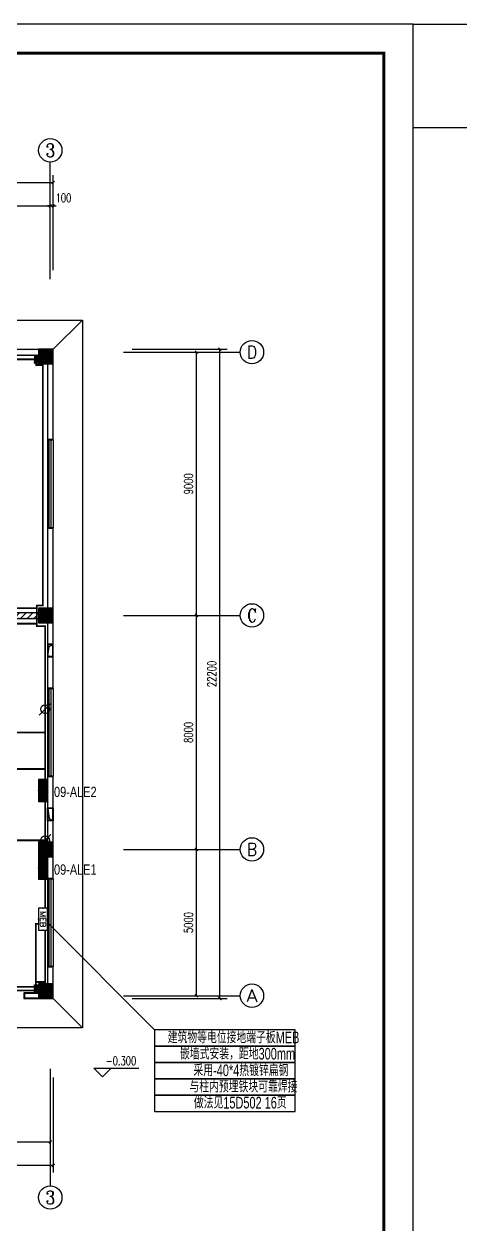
# Model space of a CAD drawing. Extents: x 5211311 to 5622788, y -441754 to -251897.
# Drawn here: x 5403287 to 5418205, y -406172 to -365114 of the extents above; entities that cross this region are included whole.
import ezdxf
from ezdxf.enums import TextEntityAlignment as Align

# ---------------------------------------------------------------- set-up
doc = ezdxf.new("R2010")
doc.units = 0
doc.header["$LTSCALE"] = 1000
doc.header["$MEASUREMENT"] = 0
doc.layers.get('0').update_dxf_attribs({"linetype": 'CONTINUOUS'})
doc.layers.get('Defpoints').update_dxf_attribs({"linetype": 'CONTINUOUS'})
doc.layers.add('_0', color=7, linetype='CONTINUOUS', lineweight=25)
for name, color, linetype in [('AXIS_TEXT', 7, 'CONTINUOUS'), ('EQUIP-箱柜', 3, 'CONTINUOUS'), ('PUB_HATCH', 8, 'CONTINUOUS'), ('PUB_TITLE', 4, 'CONTINUOUS'), ('SIG_TEXT', 7, 'CONTINUOUS'), ('TERM', 2, 'CONTINUOUS'), ('WIRE-接地', 4, 'CONTINUOUS'), ('建筑底图', 251, 'CONTINUOUS'), ('电气', 3, 'CONTINUOUS'), ('电气文字', 7, 'CONTINUOUS')]:
    doc.layers.add(name, color=color, linetype=linetype)
doc.styles.add('_TCH_AXIS', font='COMPLEX', dxfattribs={"bigfont": 'GBCBIG'})
doc.styles.add('_TCH_DIM', font='SIMPLEX', dxfattribs={"bigfont": 'GBCBIG'})
doc.styles.add('_TCH_DIM_T3', font='SIMPLEX', dxfattribs={"width": 0.705882, "bigfont": 'GBCBIG'})
doc.styles.add('_TEL_DIM', font='SIMPLEX', dxfattribs={"width": 0.8, "height": 3.5, "bigfont": 'HZTXT'})
doc.styles.add('COMPLEX', font='COMPLEX')
doc.styles.add('SCEI', font='hdtxt.shx', dxfattribs={"width": 0.8, "height": 400, "bigfont": 'hdhztxt.shx'})
doc.styles.add('TG_LINETYPE', font='SIMPLEX', dxfattribs={"width": 0.8, "height": 3, "bigfont": 'HZTXT'})
doc.linetypes.add('TG_接地', pattern='A,0.75,0,["/",TG_LINETYPE,S=0.05,R=-8.594367,X=-0.1,Y=-0.045],0.65,-0.13,0.13,-0.13', length=2)
doc.dimstyles.new('_TCH_ARCH&&100', dxfattribs={"dimtxt": 297.5, "dimasz": 100, "dimexe": 250, "dimexo": 300, "dimgap": 126.25, "dimtad": 1, "dimdec": 0, "dimzin": 0, "dimdsep": 46, "dimtxsty": '_TCH_DIM_T3', "dimblk": 'ARCHTICK', "dimcen": 0.09, "dimclrt": 7, "dimazin": 2, "dimtfac": 1, "dimtdec": 0, "dimtix": 1, "dimtmove": 2, "dimatfit": 3, "dimfxl": 0, "dimtolj": 1, "dimtzin": 0, "dimarcsym": 0})
pattern_1 = [(135, (4807907.227, -4735778.022), (-11.22532015, -11.22532015), [])]

# ---------------------------------------------------------------- blocks, each defined once
blk = doc.blocks.new('$TCHSYS$WIN2D')
for p, q in [((-0.5, 0.5), (0.5, 0.5)), ((-0.5, 0.5), (-0.5, -0.5)), ((0.5, 0.5), (0.5, -0.5)), ((0.5, 0.167), (-0.5, 0.167)), ((0.5, -0.167), (-0.5, -0.167)), ((-0.5, -0.5), (0.5, -0.5))]:
    blk.add_line(p, q)
blk = doc.blocks.new('_FZH')
blk.add_lwpolyline([(-0.5, -0.5), (0.5, -0.5), (0.5, 0.5), (-0.5, 0.5)], close=True)
at = {"layer": 'PUB_HATCH'}
blk.add_solid([(-0.5, -0.5), (0.5, -0.5), (-0.5, 0.5), (0.5, 0.5)], dxfattribs=at)
blk = doc.blocks.new('_ArchTick')
at = {"color": 0, "linetype": 'ByBlock', "const_width": 0.4}
blk.add_lwpolyline([(-0.5, -0.5), (0.5, 0.5)], dxfattribs=at)
blk = doc.blocks.new('*D84')
at = {"layer": 'Defpoints', "color": 0, "transparency": 16777216}
for p in [(5406687, -393333), (5409187, -393333), (5406687, -398333)]:
    blk.add_point(p, dxfattribs=at)
at = {"layer": '建筑底图', "color": 0, "lineweight": -2, "transparency": 16777216}
for p, q in [((5406987, -393333), (5409437, -393333)), ((5409187, -398333), (5409187, -393333)), ((5406987, -398333), (5409437, -398333))]:
    blk.add_line(p, q, dxfattribs=at)
at = {"layer": '建筑底图', "color": 0, "lineweight": -2, "transparency": 16777216, "xscale": 100, "yscale": 100, "zscale": 100}
for p, rotation in [((5409187, -393333), 90), ((5409187, -398333), 270)]:
    blk.add_blockref('_ArchTick', p, dxfattribs=dict(at, rotation=rotation))
at = {"layer": '建筑底图', "color": 7, "transparency": 16777216, "insert": (5408912, -395833), "char_height": 297.5, "attachment_point": 5, "rotation": 90, "style": '_TCH_DIM_T3'}
blk.add_mtext('\\A1;5000', dxfattribs=at)
blk = doc.blocks.new('*D85')
at = {"layer": 'Defpoints', "color": 0, "transparency": 16777216}
for p in [(5406687, -385333), (5409187, -385333), (5406687, -393333)]:
    blk.add_point(p, dxfattribs=at)
at = {"layer": '建筑底图', "color": 0, "lineweight": -2, "transparency": 16777216}
for p, q in [((5406987, -385333), (5409437, -385333)), ((5409187, -393333), (5409187, -385333)), ((5406987, -393333), (5409437, -393333))]:
    blk.add_line(p, q, dxfattribs=at)
at = {"layer": '建筑底图', "color": 0, "lineweight": -2, "transparency": 16777216, "xscale": 100, "yscale": 100, "zscale": 100}
for p, rotation in [((5409187, -385333), 90), ((5409187, -393333), 270)]:
    blk.add_blockref('_ArchTick', p, dxfattribs=dict(at, rotation=rotation))
at = {"layer": '建筑底图', "color": 7, "transparency": 16777216, "insert": (5408912, -389333), "char_height": 297.5, "attachment_point": 5, "rotation": 90, "style": '_TCH_DIM_T3'}
blk.add_mtext('\\A1;8000', dxfattribs=at)
blk = doc.blocks.new('*D86')
at = {"layer": 'Defpoints', "color": 0, "transparency": 16777216}
for p in [(5406687, -376333), (5409187, -376333), (5406687, -385333)]:
    blk.add_point(p, dxfattribs=at)
at = {"layer": '建筑底图', "color": 0, "lineweight": -2, "transparency": 16777216}
for p, q in [((5406987, -376333), (5409437, -376333)), ((5409187, -385333), (5409187, -376333)), ((5406987, -385333), (5409437, -385333))]:
    blk.add_line(p, q, dxfattribs=at)
at = {"layer": '建筑底图', "color": 0, "lineweight": -2, "transparency": 16777216, "xscale": 100, "yscale": 100, "zscale": 100}
for p, rotation in [((5409187, -376333), 90), ((5409187, -385333), 270)]:
    blk.add_blockref('_ArchTick', p, dxfattribs=dict(at, rotation=rotation))
at = {"layer": '建筑底图', "color": 7, "transparency": 16777216, "insert": (5408912, -380833), "char_height": 297.5, "attachment_point": 5, "rotation": 90, "style": '_TCH_DIM_T3'}
blk.add_mtext('\\A1;9000', dxfattribs=at)
blk = doc.blocks.new('*D87')
at = {"layer": 'Defpoints', "color": 0, "transparency": 16777216}
for p in [(5406687, -376233), (5409987, -376233), (5406687, -398433)]:
    blk.add_point(p, dxfattribs=at)
at = {"layer": '建筑底图', "color": 0, "lineweight": -2, "transparency": 16777216}
for p, q in [((5406987, -376233), (5410237, -376233)), ((5409987, -398433), (5409987, -376233)), ((5406987, -398433), (5410237, -398433))]:
    blk.add_line(p, q, dxfattribs=at)
at = {"layer": '建筑底图', "color": 0, "lineweight": -2, "transparency": 16777216, "xscale": 100, "yscale": 100, "zscale": 100}
for p, rotation in [((5409987, -376233), 90), ((5409987, -398433), 270)]:
    blk.add_blockref('_ArchTick', p, dxfattribs=dict(at, rotation=rotation))
at = {"layer": '建筑底图', "color": 7, "transparency": 16777216, "insert": (5409712, -387333), "char_height": 297.5, "attachment_point": 5, "rotation": 90, "style": '_TCH_DIM_T3'}
blk.add_mtext('\\A1;22200', dxfattribs=at)
blk = doc.blocks.new('_AXISO')
blk.add_circle((0, 0), 0.5)
at = {"layer": 'AXIS_TEXT', "style": 'COMPLEX', "width": 1.041667}
blk.add_attdef('A', text='', height=0.56, dxfattribs=at).set_placement((-0.25, -0.28), (0.25, -0.28), align=Align.FIT)
blk = doc.blocks.new('*D94')
at = {"layer": 'Defpoints', "color": 0, "transparency": 16777216}
for p in [(5404187, -371333), (5394187, -373833), (5404187, -373833)]:
    blk.add_point(p, dxfattribs=at)
at = {"layer": '建筑底图', "color": 0, "lineweight": -2, "transparency": 16777216}
for p, q in [((5394187, -373533), (5394187, -371083)), ((5404187, -373533), (5404187, -371083)), ((5394187, -371333), (5404187, -371333))]:
    blk.add_line(p, q, dxfattribs=at)
at = {"layer": '建筑底图', "color": 0, "lineweight": -2, "transparency": 16777216, "xscale": 100, "yscale": 100, "zscale": 100, "rotation": 180}
blk.add_blockref('_ArchTick', (5394187, -371333), dxfattribs=at)
at = {"layer": '建筑底图', "color": 0, "lineweight": -2, "transparency": 16777216, "xscale": 100, "yscale": 100, "zscale": 100}
blk.add_blockref('_ArchTick', (5404187, -371333), dxfattribs=at)
at = {"layer": '建筑底图', "color": 7, "transparency": 16777216, "insert": (5399187, -371058), "char_height": 297.5, "attachment_point": 5, "style": '_TCH_DIM_T3'}
blk.add_mtext('\\A1;10000', dxfattribs=at)
blk = doc.blocks.new('*D95')
at = {"layer": 'Defpoints', "color": 0, "transparency": 16777216}
for p in [(5404287, -371333), (5404187, -373833), (5404287, -373833)]:
    blk.add_point(p, dxfattribs=at)
at = {"layer": '建筑底图', "color": 0, "lineweight": -2, "transparency": 16777216}
for p, q in [((5404187, -373533), (5404187, -371083)), ((5404287, -373533), (5404287, -371083)), ((5404187, -371333), (5404087, -371333)), ((5404187, -371333), (5404287, -371333)), ((5404287, -371333), (5404387, -371333))]:
    blk.add_line(p, q, dxfattribs=at)
at = {"layer": '建筑底图', "color": 0, "lineweight": -2, "transparency": 16777216, "xscale": 100, "yscale": 100, "zscale": 100}
blk.add_blockref('_ArchTick', (5404187, -371333), dxfattribs=at)
at = {"layer": '建筑底图', "color": 0, "lineweight": -2, "transparency": 16777216, "xscale": 100, "yscale": 100, "zscale": 100, "rotation": 180}
blk.add_blockref('_ArchTick', (5404287, -371333), dxfattribs=at)
at = {"layer": '建筑底图', "color": 7, "transparency": 16777216, "insert": (5404637, -371058), "char_height": 297.5, "attachment_point": 5, "style": '_TCH_DIM_T3'}
blk.add_mtext('\\A1;100', dxfattribs=at)
blk = doc.blocks.new('*D96')
at = {"layer": 'Defpoints', "color": 0, "transparency": 16777216}
for p in [(5404287, -370533), (5386087, -373833), (5404287, -373833)]:
    blk.add_point(p, dxfattribs=at)
at = {"layer": '建筑底图', "color": 0, "lineweight": -2, "transparency": 16777216}
for p, q in [((5386087, -373533), (5386087, -370283)), ((5404287, -373533), (5404287, -370283)), ((5386087, -370533), (5404287, -370533))]:
    blk.add_line(p, q, dxfattribs=at)
at = {"layer": '建筑底图', "color": 0, "lineweight": -2, "transparency": 16777216, "xscale": 100, "yscale": 100, "zscale": 100, "rotation": 180}
blk.add_blockref('_ArchTick', (5386087, -370533), dxfattribs=at)
at = {"layer": '建筑底图', "color": 0, "lineweight": -2, "transparency": 16777216, "xscale": 100, "yscale": 100, "zscale": 100}
blk.add_blockref('_ArchTick', (5404287, -370533), dxfattribs=at)
at = {"layer": '建筑底图', "color": 7, "transparency": 16777216, "insert": (5395187, -370258), "char_height": 297.5, "attachment_point": 5, "style": '_TCH_DIM_T3'}
blk.add_mtext('\\A1;18200', dxfattribs=at)
blk = doc.blocks.new('*D98')
at = {"layer": 'Defpoints', "color": 0, "transparency": 16777216}
for p in [(5394187, -400833), (5404187, -400833), (5404187, -403333)]:
    blk.add_point(p, dxfattribs=at)
at = {"layer": '建筑底图', "color": 0, "lineweight": -2, "transparency": 16777216}
for p, q in [((5394187, -401133), (5394187, -403583)), ((5404187, -401133), (5404187, -403583)), ((5394187, -403333), (5404187, -403333))]:
    blk.add_line(p, q, dxfattribs=at)
at = {"layer": '建筑底图', "color": 0, "lineweight": -2, "transparency": 16777216, "xscale": 100, "yscale": 100, "zscale": 100, "rotation": 180}
blk.add_blockref('_ArchTick', (5394187, -403333), dxfattribs=at)
at = {"layer": '建筑底图', "color": 0, "lineweight": -2, "transparency": 16777216, "xscale": 100, "yscale": 100, "zscale": 100}
blk.add_blockref('_ArchTick', (5404187, -403333), dxfattribs=at)
at = {"layer": '建筑底图', "color": 7, "transparency": 16777216, "insert": (5399187, -403058), "char_height": 297.5, "attachment_point": 5, "style": '_TCH_DIM_T3'}
blk.add_mtext('\\A1;10000', dxfattribs=at)
blk = doc.blocks.new('*D99')
at = {"layer": 'Defpoints', "color": 0, "transparency": 16777216}
for p in [(5386087, -400833), (5404287, -400833), (5404287, -404133)]:
    blk.add_point(p, dxfattribs=at)
at = {"layer": '建筑底图', "color": 0, "lineweight": -2, "transparency": 16777216}
for p, q in [((5386087, -401133), (5386087, -404383)), ((5404287, -401133), (5404287, -404383)), ((5386087, -404133), (5404287, -404133))]:
    blk.add_line(p, q, dxfattribs=at)
at = {"layer": '建筑底图', "color": 0, "lineweight": -2, "transparency": 16777216, "xscale": 100, "yscale": 100, "zscale": 100, "rotation": 180}
blk.add_blockref('_ArchTick', (5386087, -404133), dxfattribs=at)
at = {"layer": '建筑底图', "color": 0, "lineweight": -2, "transparency": 16777216, "xscale": 100, "yscale": 100, "zscale": 100}
blk.add_blockref('_ArchTick', (5404287, -404133), dxfattribs=at)
at = {"layer": '建筑底图', "color": 7, "transparency": 16777216, "insert": (5395187, -403858), "char_height": 297.5, "attachment_point": 5, "style": '_TCH_DIM_T3'}
blk.add_mtext('\\A1;18200', dxfattribs=at)
blk = doc.blocks.new('*X144')
at = {"color": 0}
for p, q in [((-250, 33), (-83, 200)), ((-250, 68), (-118, 200)), ((-250, 104), (-154, 200)), ((-250, 139), (-189, 200)), ((-250, 174), (-224, 200)), ((-247, 0), (-47, 200)), ((-212, 0), (-12, 200)), ((-177, 0), (23, 200)), ((-141, 0), (59, 200)), ((-106, 0), (94, 200)), ((-71, 0), (129, 200)), ((-35, 0), (165, 200)), ((0, 0), (200, 200)), ((35, 0), (235, 200)), ((71, 0), (250, 179)), ((106, 0), (250, 144)), ((141, 0), (250, 109)), ((177, 0), (250, 73)), ((212, 0), (250, 38)), ((247, 0), (250, 3))]:
    blk.add_line(p, q, dxfattribs=at)
blk = doc.blocks.new('$equip$00002943')
for p, q in [((-0.75, 0.6), (-0.75, 0)), ((0.75, 0.6), (-0.75, 0.6)), ((-0.75, 0), (0.75, 0)), ((0.75, 0), (0.75, 0.6))]:
    blk.add_line(p, q)
for points, const_width in [([(-0.75, 0.3), (0.75, 0.3)], 0.6), ([(-0.75, 0.6), (-0.75, 0), (0.75, 0), (0.75, 0.6), (-0.75, 0.6), (-0.75, 0)], 0.04)]:
    blk.add_lwpolyline(points, dxfattribs=dict(const_width=const_width))
for p in [(-0.75, 0.3), (0, 0.6), (0, 0), (0.75, 0.3)]:
    blk.add_point(p)
at = {"xscale": 0.00300000000061118, "yscale": 0.00300000000061118, "zscale": 0.00300000000061118}
blk.add_blockref('*X144', (0, 0), dxfattribs=at)
at = {"color": 7, "style": '_TEL_DIM', "flags": 1}
for tag in ['A', 'REMARK']:
    blk.add_attdef(tag, text='', height=0.00002, dxfattribs=at).set_placement((0, 0), align=Align.MIDDLE_CENTER)
blk = doc.blocks.new('$equip$00002907')
for p, q in [((0.75, 0.6), (-0.75, 0.6)), ((-0.75, 0.6), (-0.75, 0)), ((-0.75, 0), (0.75, 0)), ((0.75, 0), (0.75, 0.6))]:
    blk.add_line(p, q)
at = {"const_width": 0.04}
blk.add_lwpolyline([(-0.75, 0.6), (-0.75, 0), (0.75, 0), (0.75, 0.6), (-0.75, 0.6), (-0.75, 0)], dxfattribs=at)
for p in [(-0.75, 0.3), (0, 0.6), (0, 0), (0.75, 0.3)]:
    blk.add_point(p)
at = {"color": 7, "style": '_TEL_DIM'}
blk.add_attdef('$TEXT$', text='', height=0.4, dxfattribs=at).set_placement((0, 0.3), align=Align.MIDDLE_CENTER)
at = {"color": 7, "style": '_TEL_DIM', "flags": 1}
for tag in ['A', 'REMARK']:
    blk.add_attdef(tag, text='', height=0.00002, dxfattribs=at).set_placement((0, 0), align=Align.MIDDLE_CENTER)
blk = doc.blocks.new('$TelecSys$00000006')
blk.add_line((-1.32, -1.32), (1.32, 1.32))
blk.add_circle((0, 0), 1)

msp = doc.modelspace()

# ---------------------------------------------------------------- hatches: boundary and pattern name
at = {"layer": 'SIG_TEXT'}
h = msp.add_hatch(dxfattribs=at)
h.set_pattern_fill('ANSI31', color=256, scale=10, angle=90, style=0)
h.set_pattern_definition(pattern_1)
h.paths.add_polyline_path([(5403641.1, -376449), (5403641.1, -376706.4), (5403745.8, -376706.4), (5403745.8, -376449)])
h = msp.add_hatch(dxfattribs=at)
h.set_pattern_fill('ANSI31', color=256, scale=10, angle=90, style=0)
h.set_pattern_definition(pattern_1)
h.paths.add_polyline_path([(5403641.1, -398217), (5403641.1, -397959.5), (5403745.8, -397959.5), (5403745.8, -398217)])
at = {"layer": '建筑底图'}
for points in [[(5403786.7, -376273), (5403786.7, -376233), (5394436.7, -376233), (5394436.7, -376273)], [(5403786.7, -376433), (5403786.7, -376393), (5394436.7, -376393), (5394436.7, -376433)], [(5404286.7, -376233), (5403786.7, -376233), (5403826.7, -376273), (5404246.7, -376273)], [(5403786.7, -376233), (5403786.7, -376733), (5403826.7, -376693), (5403826.7, -376273)], [(5404286.7, -376733), (5404286.7, -376233), (5404246.7, -376273), (5404246.7, -376693)], [(5403786.7, -376733), (5404286.7, -376733), (5404246.7, -376693), (5403826.7, -376693)], [(5404126.7, -376733), (5404086.7, -376733), (5404086.7, -379333), (5404126.7, -379293)], [(5404286.7, -376733), (5404246.7, -376733), (5404246.7, -379293), (5404286.7, -379333)], [(5404086.7, -379333), (5404286.7, -379333), (5404246.7, -379293), (5404126.7, -379293)], [(5404286.7, -382333), (5404086.7, -382333), (5404126.7, -382373), (5404246.7, -382373)], [(5404086.7, -385083), (5404126.7, -385083), (5404126.7, -382373), (5404086.7, -382333)], [(5404246.7, -385083), (5404286.7, -385083), (5404286.7, -382333), (5404246.7, -382373)], [(5404286.7, -385083), (5403786.7, -385083), (5403826.7, -385123), (5404246.7, -385123)], [(5403786.7, -385083), (5403786.7, -385583), (5403826.7, -385543), (5403826.7, -385123)], [(5404286.7, -385583), (5404286.7, -385083), (5404246.7, -385123), (5404246.7, -385543)], [(5403786.7, -385273), (5403786.7, -385233), (5394436.7, -385233), (5394436.7, -385273)], [(5403786.7, -385433), (5403786.7, -385393), (5394436.7, -385393), (5394436.7, -385433)], [(5403786.7, -385583), (5404286.7, -385583), (5404246.7, -385543), (5403826.7, -385543)], [(5404126.7, -385583), (5404086.7, -385583), (5404086.7, -387833), (5404126.7, -387793)], [(5404286.7, -385583), (5404246.7, -385583), (5404246.7, -387793), (5404286.7, -387833)], [(5404086.7, -387833), (5404286.7, -387833), (5404246.7, -387793), (5404126.7, -387793)], [(5404286.7, -390833), (5404086.7, -390833), (5404126.7, -390873), (5404246.7, -390873)], [(5404086.7, -393083), (5404126.7, -393083), (5404126.7, -390873), (5404086.7, -390833)], [(5404246.7, -393083), (5404286.7, -393083), (5404286.7, -390833), (5404246.7, -390873)], [(5404286.7, -393083), (5403786.7, -393083), (5403826.7, -393123), (5404246.7, -393123)], [(5403786.7, -393083), (5403786.7, -393583), (5403826.7, -393543), (5403826.7, -393123)], [(5404286.7, -393583), (5404286.7, -393083), (5404246.7, -393123), (5404246.7, -393543)], [(5403786.7, -393583), (5404286.7, -393583), (5404246.7, -393543), (5403826.7, -393543)], [(5404126.7, -393583), (5404086.7, -393583), (5404086.7, -394333), (5404126.7, -394293)], [(5404286.7, -393583), (5404246.7, -393583), (5404246.7, -394293), (5404286.7, -394333)], [(5404086.7, -394333), (5404286.7, -394333), (5404246.7, -394293), (5404126.7, -394293)], [(5404286.7, -397333), (5404086.7, -397333), (5404126.7, -397373), (5404246.7, -397373)], [(5404086.7, -397933), (5404126.7, -397933), (5404126.7, -397373), (5404086.7, -397333)], [(5404246.7, -397933), (5404286.7, -397933), (5404286.7, -397333), (5404246.7, -397373)], [(5403786.7, -398273), (5403786.7, -398233), (5403286.7, -398233), (5403326.7, -398273)], [(5403286.7, -398233), (5403286.7, -398433), (5403326.7, -398393), (5403326.7, -398273)], [(5404286.7, -397933), (5403786.7, -397933), (5403826.7, -397973), (5404246.7, -397973)], [(5403786.7, -397933), (5403786.7, -398433), (5403826.7, -398393), (5403826.7, -397973)], [(5404286.7, -398433), (5404286.7, -397933), (5404246.7, -397973), (5404246.7, -398393)], [(5403786.7, -398433), (5403786.7, -398393), (5403326.7, -398393), (5403286.7, -398433)], [(5403786.7, -398433), (5404286.7, -398433), (5404246.7, -398393), (5403826.7, -398393)]]:
    msp.add_hatch(color=256, dxfattribs=at).paths.add_polyline_path(points)
h = msp.add_hatch(dxfattribs=at)
h.set_pattern_fill('ANSI31', color=256, scale=100)
h.set_pattern_definition([(45, (-5360780.17, 232866.74), (-112.2532015, 112.2532015), [])])
h.paths.add_polyline_path([(5393936.7, -385233), (5386436.7, -385233), (5386436.7, -385433), (5393936.7, -385433)])
h.paths.add_polyline_path([(5394436.7, -385433), (5403936.7, -385433), (5403936.7, -385233), (5394436.7, -385233)], flags=16)

# ---------------------------------------------------------------- linework, layer by layer
at = {"layer": '_0', "color": 0}
msp.add_lwpolyline([(5416600.7, -365114), (5423013.1, -365114), (5423013.1, -368667.5), (5416600.7, -368667.5)], close=True, dxfattribs=at)
at = {"layer": 'PUB_TITLE', "color": 4}
msp.add_lwpolyline([(5332500.7, -424514), (5416600.7, -424514), (5416600.7, -365114), (5332500.7, -365114)], close=True, dxfattribs=at)
at = {"layer": 'PUB_TITLE', "color": 4, "const_width": 100}
msp.add_lwpolyline([(5335000.7, -423514), (5415600.7, -423514), (5415600.7, -366114), (5335000.7, -366114)], close=True, dxfattribs=at)
at = {"layer": 'SIG_TEXT', "ltscale": 5}
for points in [[(5403641.1, -376449), (5403641.1, -376706.4), (5403745.8, -376706.4), (5403745.8, -376449)], [(5403641.1, -398217), (5403641.1, -397959.5), (5403745.8, -397959.5), (5403745.8, -398217)]]:
    msp.add_lwpolyline(points, close=True, dxfattribs=at)
at = {"layer": 'WIRE-接地', "linetype": 'TG_接地', "const_width": 60}
for points in [[(5403641.1, -376577.7), (5394509.7, -376577.7), (5394509.7, -376793.5), (5393855.4, -376793.5), (5393855.4, -376555.3), (5386733.2, -376555.3)], [(5404007.7, -391013), (5404007.7, -385702.4), (5403722.5, -385702.4), (5403722.5, -384990.9), (5403929, -384990.9), (5403929, -376770), (5403707.2, -376770), (5403707.2, -376706.4)], [(5386586.7, -385083), (5403722.5, -385083)], [(5387975, -385614.7), (5403722.5, -385614.7)], [(5404007.7, -389332.7), (5386368.3, -389332.7)], [(5402187.7, -390583), (5404007.7, -390583)], [(5404007.7, -393583), (5404007.7, -391697.4)], [(5394436.7, -393023), (5404086.7, -393023)], [(5404007.7, -395342.5), (5404007.7, -394351.2)], [(5403693.4, -397913), (5403693.4, -395876.7), (5403786.7, -395876.7)], [(5403693.4, -397959.5), (5403693.4, -397866.4), (5404007.7, -397866.4), (5404007.7, -396092.5)], [(5403641.1, -398029.4), (5396965.1, -398029.4)], [(5396965.1, -398159), (5403641.1, -398159)]]:
    msp.add_lwpolyline(points, dxfattribs=at)
at = {"layer": '建筑底图'}
for p, q in [((5404186.7, -373833), (5404186.7, -369833)), ((5404286.7, -376233), (5405286.7, -375233)), ((5394436.7, -376233), (5403786.7, -376233)), ((5394436.7, -376433), (5403786.7, -376433)), ((5406686.7, -376333), (5410686.7, -376333)), ((5404086.7, -376733), (5404086.7, -379333)), ((5404286.7, -379333), (5404286.7, -376733)), ((5404086.7, -379333), (5404286.7, -379333)), ((5404286.7, -382333), (5404086.7, -382333)), ((5404086.7, -382333), (5404086.7, -385083)), ((5404286.7, -385083), (5404286.7, -382333)), ((5394436.7, -385233), (5403786.7, -385233)), ((5394436.7, -385433), (5403786.7, -385433)), ((5406686.7, -385333), (5410686.7, -385333)), ((5404086.7, -385583), (5404086.7, -387833)), ((5404286.7, -387833), (5404286.7, -385583)), ((5404086.7, -387833), (5404286.7, -387833)), ((5404286.7, -390833), (5404086.7, -390833)), ((5404086.7, -390833), (5404086.7, -393083)), ((5404286.7, -393083), (5404286.7, -390833)), ((5406686.7, -393333), (5410686.7, -393333)), ((5404086.7, -393583), (5404086.7, -394333)), ((5404286.7, -394333), (5404286.7, -393583)), ((5404086.7, -394333), (5404286.7, -394333)), ((5404286.7, -397333), (5404086.7, -397333)), ((5404086.7, -397333), (5404086.7, -397933)), ((5404286.7, -397933), (5404286.7, -397333)), ((5403786.7, -398233), (5403286.7, -398233)), ((5403286.7, -398233), (5403286.7, -398433)), ((5403286.7, -398433), (5403786.7, -398433)), ((5404286.7, -398433), (5405286.7, -399433)), ((5406686.7, -398333), (5410686.7, -398333)), ((5404186.7, -400833), (5404186.7, -404833)), ((5405974.8, -401112.7), (5405674.8, -400812.7)), ((5405674.8, -400812.7), (5407215, -400812.7)), ((5405974.8, -401112.7), (5406274.8, -400812.7))]:
    msp.add_line(p, q, dxfattribs=at)
for points in [[(5385086.7, -379283), (5385086.7, -375233), (5405286.7, -375233), (5405286.7, -399433), (5400736.7, -399433)], [(5404286.7, -386753), (5404286.7, -386313), (5404086.7, -386313), (5404086.7, -386753), (5404286.7, -386753)], [(5404106.7, -386733), (5404153.1, -386394.9), (5404266.7, -386333)], [(5404286.7, -391913), (5404286.7, -392353), (5404086.7, -392353), (5404086.7, -391913), (5404286.7, -391913)], [(5404106.7, -391933), (5404153.1, -392271.1), (5404266.7, -392333)]]:
    msp.add_lwpolyline(points, dxfattribs=at)
at = {"layer": '建筑底图', "const_width": 40}
for points in [[(5404266.7, -386733), (5404266.7, -386333), (5404106.7, -386333), (5404106.7, -386733)], [(5404266.7, -391933), (5404266.7, -392333), (5404106.7, -392333), (5404106.7, -391933)]]:
    msp.add_lwpolyline(points, close=True, dxfattribs=at)
at = {"layer": '电气', "color": 6, "linetype": 'Continuous'}
for p, q in [((5404086.7, -395833), (5407754.6, -399501)), ((5412564.8, -399501), (5407754.6, -399501)), ((5412564.8, -400058.8), (5407754.6, -400058.8)), ((5412564.8, -400616.6), (5407754.6, -400616.6)), ((5412564.8, -401174.3), (5407754.6, -401174.3)), ((5412564.8, -401732.1), (5407754.6, -401732.1))]:
    msp.add_line(p, q, dxfattribs=at)
for points in [[(5407754.6, -400058.8), (5412564.8, -400058.8), (5412564.8, -399501), (5407754.6, -399501)], [(5407754.6, -400616.6), (5412564.8, -400616.6), (5412564.8, -400058.8), (5407754.6, -400058.8)], [(5407754.6, -401174.3), (5412564.8, -401174.3), (5412564.8, -400616.6), (5407754.6, -400616.6)], [(5407754.6, -401732.1), (5412564.8, -401732.1), (5412564.8, -401174.3), (5407754.6, -401174.3)], [(5407754.6, -402289.8), (5412564.8, -402289.8), (5412564.8, -401732.1), (5407754.6, -401732.1)]]:
    msp.add_lwpolyline(points, close=True, dxfattribs=at)

# ---------------------------------------------------------------- block references
at = {"layer": 'EQUIP-箱柜', "xscale": 500, "yscale": 500, "zscale": 500, "rotation": 270}
for p in [(5403786.7, -391322.4), (5403786.7, -393976.2)]:
    msp.add_blockref('$equip$00002943', p, dxfattribs=at)
msp.add_blockref('$equip$00002907', (5403786.7, -395717.5), dxfattribs=at).add_auto_attribs({'$TEXT$': 'MEB'})
at = {"layer": 'TERM', "xscale": 150, "yscale": 150, "zscale": 150}
for p in [(5404007.7, -388542), (5404007.7, -393023)]:
    msp.add_blockref('$TelecSys$00000006', p, dxfattribs=at)
at = {"layer": '建筑底图'}
ref = msp.add_blockref('_AXISO', (5404186.7, -369433), dxfattribs=dict(at, xscale=800, yscale=800, zscale=800))
ref.add_attrib('A', '3', dxfattribs={"layer": 'AXIS_TEXT', "color": 0, "height": 465.9, "style": '_TCH_AXIS'}).set_placement((5404031.4, -369666), (5404342, -369666), align=Align.FIT)
ref = msp.add_blockref('_AXISO', (5411086.7, -376333), dxfattribs=dict(at, xscale=800, yscale=800, zscale=800))
ref.add_attrib('A', 'D', dxfattribs={"layer": 'AXIS_TEXT', "color": 0, "height": 435.3, "style": '_TCH_AXIS'}).set_placement((5410910.5, -376550.6), (5411262.9, -376550.6), align=Align.FIT)
at = {"layer": '建筑底图', "xscale": 500, "yscale": 500, "zscale": 500}
for p in [(5404036.7, -376483), (5404036.7, -385333), (5404036.7, -393333), (5404036.7, -398183)]:
    msp.add_blockref('_FZH', p, dxfattribs=at)
at = {"layer": '建筑底图', "xscale": 3000, "yscale": -200, "zscale": 3000}
for p, rotation in [((5404186.7, -380833), 269.9999999999763), ((5404186.7, -389333), 269.9999999999733), ((5404186.7, -395833), 269.9999999999786)]:
    msp.add_blockref('$TCHSYS$WIN2D', p, dxfattribs=dict(at, rotation=rotation))
at = {"layer": '建筑底图'}
ref = msp.add_blockref('_AXISO', (5411086.7, -385333), dxfattribs=dict(at, xscale=800, yscale=800, zscale=800))
ref.add_attrib('A', 'C', dxfattribs={"layer": 'AXIS_TEXT', "color": 0, "height": 455.7, "style": '_TCH_AXIS'}).set_placement((5410923.9, -385560.8), (5411249.4, -385560.8), align=Align.FIT)
ref = msp.add_blockref('_AXISO', (5411086.7, -393333), dxfattribs=dict(at, xscale=800, yscale=800, zscale=800))
ref.add_attrib('A', 'B', dxfattribs={"layer": 'AXIS_TEXT', "color": 0, "height": 435.3, "style": '_TCH_AXIS'}).set_placement((5410910.5, -393550.6), (5411262.9, -393550.6), align=Align.FIT)
ref = msp.add_blockref('_AXISO', (5411086.7, -398333), dxfattribs=dict(at, xscale=800, yscale=800, zscale=800))
ref.add_attrib('A', 'A', dxfattribs={"layer": 'AXIS_TEXT', "color": 0, "height": 425.2, "style": '_TCH_AXIS'}).set_placement((5410904.5, -398545.6), (5411268.9, -398545.6), align=Align.FIT)
ref = msp.add_blockref('_AXISO', (5404186.7, -405233), dxfattribs=dict(at, xscale=800, yscale=800, zscale=800))
ref.add_attrib('A', '3', dxfattribs={"layer": 'AXIS_TEXT', "color": 0, "height": 465.9, "style": '_TCH_AXIS'}).set_placement((5404031.4, -405466), (5404342, -405466), align=Align.FIT)

# ---------------------------------------------------------------- texts
at = {"layer": '建筑底图', "style": '_TCH_DIM', "width": 0.705882}
msp.add_text('-0.300', height=297.5, dxfattribs=at).set_placement((5406085, -400707.7))
at = {"layer": '电气', "color": 6, "linetype": 'Continuous', "style": 'SCEI', "width": 0.7}
for s, p in [('建筑物等电位接地端子板MEB', (5408203.1, -399959.6)), ('嵌墙式安装，距地300mm', (5408624.8, -400517.4)), ('采用-40*4热镀锌扁钢', (5409085.8, -401085)), ('与柱内预埋铁块可靠焊接', (5408948.6, -401642.9)), ('做法见15D502 16页', (5409098.4, -402191))]:
    msp.add_text(s, height=400, dxfattribs=at).set_placement(p)
at = {"layer": '电气文字', "style": 'SCEI', "width": 0.8}
for s, p in [('09-ALE2', (5404313.9, -391542)), ('09-ALE1', (5404313.9, -394195.8))]:
    msp.add_text(s, height=350, dxfattribs=at).set_placement(p)

# ---------------------------------------------------------------- dimensions: what is measured, and where the dimension line sits
at = {"layer": '建筑底图'}
for p1, p2, distance, picture, middle in [((5386086.7, -373833), (5404286.7, -373833), 3300, '*D96', (5395186.7, -370258)), ((5394186.7, -373833), (5404186.7, -373833), 2500, '*D94', (5399186.7, -371058)), ((5406686.7, -398433), (5406686.7, -376233), -3300, '*D87', (5409711.7, -387333)), ((5406686.7, -385333), (5406686.7, -376333), -2500, '*D86', (5408911.7, -380833)), ((5406686.7, -393333), (5406686.7, -385333), -2500, '*D85', (5408911.7, -389333)), ((5406686.7, -398333), (5406686.7, -393333), -2500, '*D84', (5408911.7, -395833)), ((5386086.7, -400833), (5404286.7, -400833), -3300, '*D99', (5395186.7, -403858)), ((5394186.7, -400833), (5404186.7, -400833), -2500, '*D98', (5399186.7, -403058))]:
    dim = msp.add_aligned_dim(p1=p1, p2=p2, distance=distance, dimstyle='_TCH_ARCH&&100', dxfattribs=at)
    dim.commit()
    dim.dimension.update_dxf_attribs({"geometry": picture, "text_midpoint": middle})
dim = msp.add_linear_dim(base=(5404286.7, -371333), p1=(5404186.7, -373833), p2=(5404286.7, -373833), angle=0, dimstyle='_TCH_ARCH&&100', dxfattribs=at)
dim.commit()
dim.dimension.update_dxf_attribs({"geometry": '*D95', "text_midpoint": (5404636.7, -371058), "dimtype": 129})

doc.saveas('drawing.dxf')
